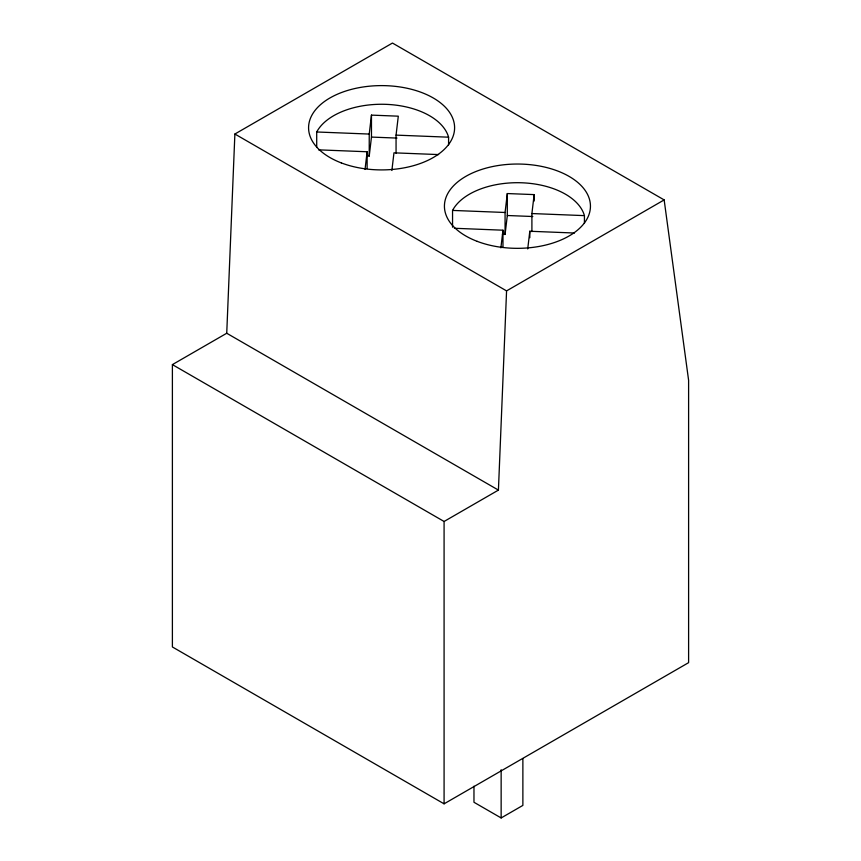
<?xml version="1.0" encoding="UTF-8"?>
<svg xmlns="http://www.w3.org/2000/svg" width="861" height="861" viewBox="0 0 861 861"><rect width="100%" height="100%" fill="white"/><g stroke="black" fill="none" stroke-linecap="round" stroke-linejoin="round"><path stroke-width="1.29" d="M226.734 333.25L234.881 134.025L392.465 43.05L664.154 199.913L688.606 380.304L688.606 662.658L444.082 803.83L172.394 646.966L172.394 364.612L226.734 333.25L498.422 490.103L506.569 290.889L664.154 199.913M365.032 169.445L367.13 151.762L318.548 149.846M366.603 155.916L369.229 156.024L369.229 134.058L371.468 115.116L398.299 116.181L396.06 135.123L396.06 153.204M369.229 156.024L371.468 137.082L371.468 115.116M391.873 170.5L393.961 152.827L438.604 154.582M500.887 247.871L502.975 230.199L454.393 228.273M502.447 234.343L505.073 234.45L505.073 212.484L507.312 193.553L534.154 194.608L534.154 201.065M505.073 234.45L507.312 215.508L507.312 193.553M527.718 248.937L529.806 231.254L574.448 233.019M531.904 231.631L531.904 213.55L534.154 194.608M172.394 364.612L444.082 521.475L498.422 490.103M473.97 786.19L473.97 802.269L501.145 817.95L522.875 805.401L522.875 758.53M316.708 147.489L316.708 131.981L369.229 134.058M396.06 135.123L448.581 137.19L448.581 144.939M371.468 137.082L396.964 138.083M452.552 227.207L452.552 210.418L505.073 212.484M531.904 213.55L584.425 215.627L584.425 223.376M507.312 215.508L532.808 216.52M234.881 134.025L506.569 290.889M529.806 231.254L529.806 237.711M502.975 230.199L502.975 246.989M501.145 769.745L501.145 817.95M444.082 521.475L444.082 803.83M367.13 151.762L367.13 168.562M452.552 210.418A67.858 39.175 0 0 1 522.067 182.79A67.858 39.175 0 0 1 584.425 215.627M316.708 131.981A67.858 39.175 0 0 1 386.223 104.353A67.858 39.175 0 0 1 448.581 137.19M477.188 241.349A73.002 42.146 0 0 0 590.312 208.728A73.002 42.146 0 0 0 484.818 168.476A73.002 42.146 0 0 0 477.188 241.349M341.343 162.923A73.002 42.146 0 0 0 454.468 130.302A73.002 42.146 0 0 0 348.974 90.05A73.002 42.146 0 0 0 341.343 162.923"/></g></svg>
